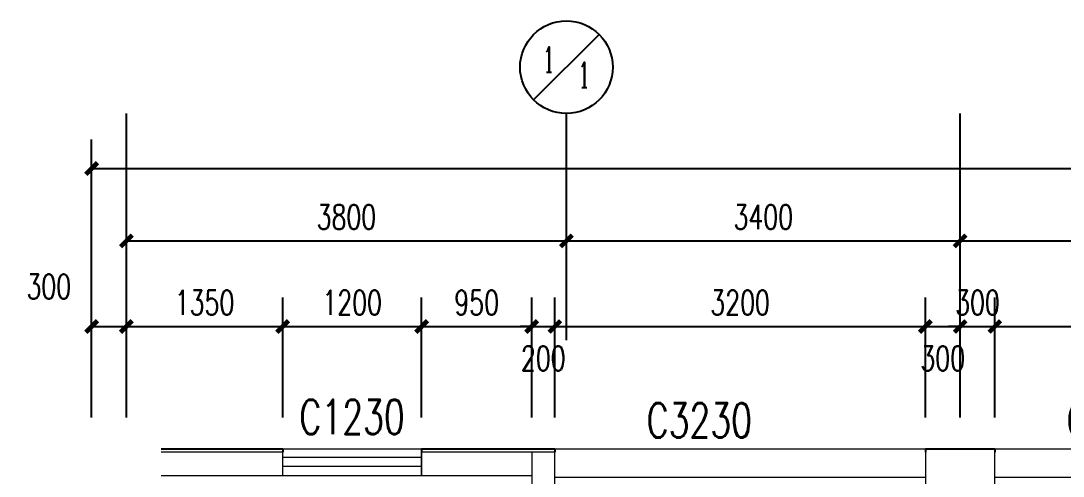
# Model space of a CAD drawing. Header units: millimetres. Extents: x 164760 to 3716174, y -1766400 to 11969.
# Drawn here: x 3465384 to 3474385, y -1745955 to -1742026 of the extents above; entities that cross this region are included whole.
import ezdxf
from ezdxf.enums import TextEntityAlignment as Align

# ---------------------------------------------------------------- set-up
doc = ezdxf.new("R2010")
doc.units = ezdxf.units.MM
doc.header["$LTSCALE"] = 1000
doc.layers.get('0').update_dxf_attribs({"color": 253, "linetype": 'CONTINUOUS'})
doc.layers.get('Defpoints').update_dxf_attribs({"color": 250, "linetype": 'CONTINUOUS', "lineweight": 0})
for name, color, linetype in [('AXIS', 253, 'CONTINUOUS'), ('AXIS_TEXT', 253, 'CONTINUOUS'), ('PUB_DIM', 253, 'CONTINUOUS'), ('SURFACE', 253, 'CONTINUOUS'), ('WINDOW_TEXT', 253, 'CONTINUOUS')]:
    doc.layers.add(name, color=color, linetype=linetype)
doc.layers.add('WALL', color=253, linetype='CONTINUOUS', lineweight=0)
doc.layers.add('WINDOW', color=253, linetype='CONTINUOUS', lineweight=0)
doc.styles.add('_TCH_AXIS', font='COMPLEX', dxfattribs={"bigfont": 'GBCBIG'})
doc.styles.add('_TCH_DIM_T3', font='SIMPLEX', dxfattribs={"width": 0.705882, "bigfont": 'GBCBIG'})
doc.styles.add('_TCH_WINDOW', font='SIMPLEX', dxfattribs={"bigfont": 'GBCBIG'})
doc.dimstyles.new('_TCH_ARCH&&100', dxfattribs={"dimtxt": 212.5, "dimasz": 100, "dimexe": 250, "dimexo": 300, "dimgap": 100, "dimtad": 1, "dimdec": 0, "dimzin": 0, "dimdsep": 46, "dimtxsty": '_TCH_DIM_T3', "dimblk": 'ARCHTICK', "dimcen": 0.09, "dimclrt": 7, "dimazin": 2, "dimtfac": 1, "dimtdec": 0, "dimtix": 1, "dimtmove": 2, "dimatfit": 3, "dimtolj": 1, "dimtzin": 0, "dimarcsym": 0})

# ---------------------------------------------------------------- blocks, each defined once
blk = doc.blocks.new('_ArchTick')
at = {"color": 2, "linetype": 'ByBlock', "const_width": 0.4}
blk.add_lwpolyline([(-0.5, -0.5), (0.5, 0.5)], dxfattribs=at)
blk = doc.blocks.new('*D325')
at = {"layer": 'Defpoints', "color": 0, "transparency": 16777216}
for p in [(3466295.3, -1744663.6), (3465995.3, -1745748.6), (3466295.3, -1745748.6)]:
    blk.add_point(p, dxfattribs=at)
at = {"layer": 'PUB_DIM', "color": 0, "lineweight": -2, "transparency": 16777216}
for p, q in [((3465995.3, -1745448.6), (3465995.3, -1744413.6)), ((3466295.3, -1745448.6), (3466295.3, -1744413.6)), ((3465995.3, -1744663.6), (3466295.3, -1744663.6))]:
    blk.add_line(p, q, dxfattribs=at)
at = {"layer": 'PUB_DIM', "color": 0, "lineweight": -2, "transparency": 16777216, "xscale": 100, "yscale": 100, "zscale": 100, "rotation": 180}
blk.add_blockref('_ArchTick', (3465995.3, -1744663.6), dxfattribs=at)
at = {"layer": 'PUB_DIM', "color": 0, "lineweight": -2, "transparency": 16777216, "xscale": 100, "yscale": 100, "zscale": 100}
blk.add_blockref('_ArchTick', (3466295.3, -1744663.6), dxfattribs=at)
at = {"layer": 'PUB_DIM', "color": 7, "transparency": 16777216, "insert": (3465625.3, -1744318.6), "char_height": 212.5, "attachment_point": 5, "style": '_TCH_DIM_T3'}
blk.add_mtext('\\A1;300', dxfattribs=at)
blk = doc.blocks.new('*D326')
at = {"layer": 'Defpoints', "color": 0, "transparency": 16777216}
for p in [(3467645.3, -1744663.6), (3466295.3, -1745748.6), (3467645.3, -1745748.6)]:
    blk.add_point(p, dxfattribs=at)
at = {"layer": 'PUB_DIM', "color": 0, "lineweight": -2, "transparency": 16777216}
for p, q in [((3466295.3, -1745448.6), (3466295.3, -1744413.6)), ((3467645.3, -1745448.6), (3467645.3, -1744413.6)), ((3466295.3, -1744663.6), (3467645.3, -1744663.6))]:
    blk.add_line(p, q, dxfattribs=at)
at = {"layer": 'PUB_DIM', "color": 0, "lineweight": -2, "transparency": 16777216, "xscale": 100, "yscale": 100, "zscale": 100, "rotation": 180}
blk.add_blockref('_ArchTick', (3466295.3, -1744663.6), dxfattribs=at)
at = {"layer": 'PUB_DIM', "color": 0, "lineweight": -2, "transparency": 16777216, "xscale": 100, "yscale": 100, "zscale": 100}
blk.add_blockref('_ArchTick', (3467645.3, -1744663.6), dxfattribs=at)
at = {"layer": 'PUB_DIM', "color": 7, "transparency": 16777216, "insert": (3466970.3, -1744457.4), "char_height": 212.5, "attachment_point": 5, "style": '_TCH_DIM_T3'}
blk.add_mtext('\\A1;1350', dxfattribs=at)
blk = doc.blocks.new('*D327')
at = {"layer": 'Defpoints', "color": 0, "transparency": 16777216}
for p in [(3468845.3, -1744663.6), (3467645.3, -1745748.6), (3468845.3, -1745748.6)]:
    blk.add_point(p, dxfattribs=at)
at = {"layer": 'PUB_DIM', "color": 0, "lineweight": -2, "transparency": 16777216}
for p, q in [((3467645.3, -1745448.6), (3467645.3, -1744413.6)), ((3468845.3, -1745448.6), (3468845.3, -1744413.6)), ((3467645.3, -1744663.6), (3468845.3, -1744663.6))]:
    blk.add_line(p, q, dxfattribs=at)
at = {"layer": 'PUB_DIM', "color": 0, "lineweight": -2, "transparency": 16777216, "xscale": 100, "yscale": 100, "zscale": 100, "rotation": 180}
blk.add_blockref('_ArchTick', (3467645.3, -1744663.6), dxfattribs=at)
at = {"layer": 'PUB_DIM', "color": 0, "lineweight": -2, "transparency": 16777216, "xscale": 100, "yscale": 100, "zscale": 100}
blk.add_blockref('_ArchTick', (3468845.3, -1744663.6), dxfattribs=at)
at = {"layer": 'PUB_DIM', "color": 7, "transparency": 16777216, "insert": (3468245.3, -1744457.4), "char_height": 212.5, "attachment_point": 5, "style": '_TCH_DIM_T3'}
blk.add_mtext('\\A1;1200', dxfattribs=at)
blk = doc.blocks.new('*D328')
at = {"layer": 'Defpoints', "color": 0, "transparency": 16777216}
for p in [(3469795.3, -1744663.6), (3468845.3, -1745748.6), (3469795.3, -1745748.6)]:
    blk.add_point(p, dxfattribs=at)
at = {"layer": 'PUB_DIM', "color": 0, "lineweight": -2, "transparency": 16777216}
for p, q in [((3468845.3, -1745448.6), (3468845.3, -1744413.6)), ((3469795.3, -1745448.6), (3469795.3, -1744413.6)), ((3468845.3, -1744663.6), (3469795.3, -1744663.6))]:
    blk.add_line(p, q, dxfattribs=at)
at = {"layer": 'PUB_DIM', "color": 0, "lineweight": -2, "transparency": 16777216, "xscale": 100, "yscale": 100, "zscale": 100, "rotation": 180}
blk.add_blockref('_ArchTick', (3468845.3, -1744663.6), dxfattribs=at)
at = {"layer": 'PUB_DIM', "color": 0, "lineweight": -2, "transparency": 16777216, "xscale": 100, "yscale": 100, "zscale": 100}
blk.add_blockref('_ArchTick', (3469795.3, -1744663.6), dxfattribs=at)
at = {"layer": 'PUB_DIM', "color": 7, "transparency": 16777216, "insert": (3469320.3, -1744457.4), "char_height": 212.5, "attachment_point": 5, "style": '_TCH_DIM_T3'}
blk.add_mtext('\\A1;950', dxfattribs=at)
blk = doc.blocks.new('*D329')
at = {"layer": 'Defpoints', "color": 0, "transparency": 16777216}
for p in [(3469995.3, -1744663.6), (3469795.3, -1745748.6), (3469995.3, -1745748.6)]:
    blk.add_point(p, dxfattribs=at)
at = {"layer": 'PUB_DIM', "color": 0, "lineweight": -2, "transparency": 16777216}
for p, q in [((3469795.3, -1745448.6), (3469795.3, -1744413.6)), ((3469995.3, -1745448.6), (3469995.3, -1744413.6)), ((3469795.3, -1744663.6), (3469695.3, -1744663.6)), ((3469795.3, -1744663.6), (3469995.3, -1744663.6)), ((3469995.3, -1744663.6), (3470095.3, -1744663.6))]:
    blk.add_line(p, q, dxfattribs=at)
at = {"layer": 'PUB_DIM', "color": 0, "lineweight": -2, "transparency": 16777216, "xscale": 100, "yscale": 100, "zscale": 100}
blk.add_blockref('_ArchTick', (3469795.3, -1744663.6), dxfattribs=at)
at = {"layer": 'PUB_DIM', "color": 0, "lineweight": -2, "transparency": 16777216, "xscale": 100, "yscale": 100, "zscale": 100, "rotation": 180}
blk.add_blockref('_ArchTick', (3469995.3, -1744663.6), dxfattribs=at)
at = {"layer": 'PUB_DIM', "color": 7, "transparency": 16777216, "insert": (3469895.3, -1744938.6), "char_height": 212.5, "attachment_point": 5, "style": '_TCH_DIM_T3'}
blk.add_mtext('\\A1;200', dxfattribs=at)
blk = doc.blocks.new('*D330')
at = {"layer": 'Defpoints', "color": 0, "transparency": 16777216}
for p in [(3473195.3, -1744663.6), (3469995.3, -1745748.6), (3473195.3, -1745748.6)]:
    blk.add_point(p, dxfattribs=at)
at = {"layer": 'PUB_DIM', "color": 0, "lineweight": -2, "transparency": 16777216}
for p, q in [((3469995.3, -1745448.6), (3469995.3, -1744413.6)), ((3473195.3, -1745448.6), (3473195.3, -1744413.6)), ((3469995.3, -1744663.6), (3473195.3, -1744663.6))]:
    blk.add_line(p, q, dxfattribs=at)
at = {"layer": 'PUB_DIM', "color": 0, "lineweight": -2, "transparency": 16777216, "xscale": 100, "yscale": 100, "zscale": 100, "rotation": 180}
blk.add_blockref('_ArchTick', (3469995.3, -1744663.6), dxfattribs=at)
at = {"layer": 'PUB_DIM', "color": 0, "lineweight": -2, "transparency": 16777216, "xscale": 100, "yscale": 100, "zscale": 100}
blk.add_blockref('_ArchTick', (3473195.3, -1744663.6), dxfattribs=at)
at = {"layer": 'PUB_DIM', "color": 7, "transparency": 16777216, "insert": (3471595.3, -1744457.4), "char_height": 212.5, "attachment_point": 5, "style": '_TCH_DIM_T3'}
blk.add_mtext('\\A1;3200', dxfattribs=at)
blk = doc.blocks.new('*D331')
at = {"layer": 'Defpoints', "color": 0, "transparency": 16777216}
for p in [(3473495.3, -1744663.6), (3473195.3, -1745748.6), (3473495.3, -1745748.6)]:
    blk.add_point(p, dxfattribs=at)
at = {"layer": 'PUB_DIM', "color": 0, "lineweight": -2, "transparency": 16777216}
for p, q in [((3473195.3, -1745448.6), (3473195.3, -1744413.6)), ((3473495.3, -1745448.6), (3473495.3, -1744413.6)), ((3473195.3, -1744663.6), (3473495.3, -1744663.6))]:
    blk.add_line(p, q, dxfattribs=at)
at = {"layer": 'PUB_DIM', "color": 0, "lineweight": -2, "transparency": 16777216, "xscale": 100, "yscale": 100, "zscale": 100, "rotation": 180}
blk.add_blockref('_ArchTick', (3473195.3, -1744663.6), dxfattribs=at)
at = {"layer": 'PUB_DIM', "color": 0, "lineweight": -2, "transparency": 16777216, "xscale": 100, "yscale": 100, "zscale": 100}
blk.add_blockref('_ArchTick', (3473495.3, -1744663.6), dxfattribs=at)
at = {"layer": 'PUB_DIM', "color": 7, "transparency": 16777216, "insert": (3473345.3, -1744938.6), "char_height": 212.5, "attachment_point": 5, "style": '_TCH_DIM_T3'}
blk.add_mtext('\\A1;300', dxfattribs=at)
blk = doc.blocks.new('*D332')
at = {"layer": 'Defpoints', "color": 0, "transparency": 16777216}
for p in [(3473795.3, -1744663.6), (3473495.3, -1745748.6), (3473795.3, -1745748.6)]:
    blk.add_point(p, dxfattribs=at)
at = {"layer": 'PUB_DIM', "color": 0, "lineweight": -2, "transparency": 16777216}
for p, q in [((3473495.3, -1745448.6), (3473495.3, -1744413.6)), ((3473795.3, -1745448.6), (3473795.3, -1744413.6)), ((3473495.3, -1744663.6), (3473395.3, -1744663.6)), ((3473495.3, -1744663.6), (3473795.3, -1744663.6)), ((3473795.3, -1744663.6), (3473895.3, -1744663.6))]:
    blk.add_line(p, q, dxfattribs=at)
at = {"layer": 'PUB_DIM', "color": 0, "lineweight": -2, "transparency": 16777216, "xscale": 100, "yscale": 100, "zscale": 100}
blk.add_blockref('_ArchTick', (3473495.3, -1744663.6), dxfattribs=at)
at = {"layer": 'PUB_DIM', "color": 0, "lineweight": -2, "transparency": 16777216, "xscale": 100, "yscale": 100, "zscale": 100, "rotation": 180}
blk.add_blockref('_ArchTick', (3473795.3, -1744663.6), dxfattribs=at)
at = {"layer": 'PUB_DIM', "color": 7, "transparency": 16777216, "insert": (3473645.3, -1744457.4), "char_height": 212.5, "attachment_point": 5, "style": '_TCH_DIM_T3'}
blk.add_mtext('\\A1;300', dxfattribs=at)
blk = doc.blocks.new('*D333')
at = {"layer": 'Defpoints', "color": 0, "transparency": 16777216}
for p in [(3476995.3, -1744663.6), (3473795.3, -1745748.6), (3476995.3, -1745748.6)]:
    blk.add_point(p, dxfattribs=at)
at = {"layer": 'PUB_DIM', "color": 0, "lineweight": -2, "transparency": 16777216}
for p, q in [((3473795.3, -1745448.6), (3473795.3, -1744413.6)), ((3476995.3, -1745448.6), (3476995.3, -1744413.6)), ((3473795.3, -1744663.6), (3476995.3, -1744663.6))]:
    blk.add_line(p, q, dxfattribs=at)
at = {"layer": 'PUB_DIM', "color": 0, "lineweight": -2, "transparency": 16777216, "xscale": 100, "yscale": 100, "zscale": 100, "rotation": 180}
blk.add_blockref('_ArchTick', (3473795.3, -1744663.6), dxfattribs=at)
at = {"layer": 'PUB_DIM', "color": 0, "lineweight": -2, "transparency": 16777216, "xscale": 100, "yscale": 100, "zscale": 100}
blk.add_blockref('_ArchTick', (3476995.3, -1744663.6), dxfattribs=at)
at = {"layer": 'PUB_DIM', "color": 7, "transparency": 16777216, "insert": (3475395.3, -1744457.4), "char_height": 212.5, "attachment_point": 5, "style": '_TCH_DIM_T3'}
blk.add_mtext('\\A1;3200', dxfattribs=at)
blk = doc.blocks.new('*D322')
at = {"layer": 'AXIS', "color": 0, "lineweight": -2, "transparency": 16777216}
for p, q in [((3473495.3, -1744780.1), (3473495.3, -1743674.7)), ((3480695.3, -1744780.1), (3480695.3, -1743674.7)), ((3473495.3, -1743924.7), (3480695.3, -1743924.7))]:
    blk.add_line(p, q, dxfattribs=at)
at = {"layer": 'Defpoints', "color": 0, "transparency": 16777216}
for p in [(3480695.3, -1743924.7), (3473495.3, -1745080.1), (3480695.3, -1745080.1)]:
    blk.add_point(p, dxfattribs=at)
at = {"layer": 'AXIS', "color": 0, "lineweight": -2, "transparency": 16777216, "xscale": 100, "yscale": 100, "zscale": 100, "rotation": 180}
blk.add_blockref('_ArchTick', (3473495.3, -1743924.7), dxfattribs=at)
at = {"layer": 'AXIS', "color": 0, "lineweight": -2, "transparency": 16777216, "xscale": 100, "yscale": 100, "zscale": 100}
blk.add_blockref('_ArchTick', (3480695.3, -1743924.7), dxfattribs=at)
at = {"layer": 'AXIS', "color": 7, "transparency": 16777216, "insert": (3477095.3, -1743718.5), "char_height": 212.5, "attachment_point": 5, "style": '_TCH_DIM_T3'}
blk.add_mtext('\\A1;7200', dxfattribs=at)
blk = doc.blocks.new('*D323')
at = {"layer": 'AXIS', "color": 0, "lineweight": -2, "transparency": 16777216}
for p, q in [((3470095.3, -1744780.1), (3470095.3, -1743674.7)), ((3473495.3, -1744780.1), (3473495.3, -1743674.7)), ((3470095.3, -1743924.7), (3473495.3, -1743924.7))]:
    blk.add_line(p, q, dxfattribs=at)
at = {"layer": 'Defpoints', "color": 0, "transparency": 16777216}
for p in [(3473495.3, -1743924.7), (3470095.3, -1745080.1), (3473495.3, -1745080.1)]:
    blk.add_point(p, dxfattribs=at)
at = {"layer": 'AXIS', "color": 0, "lineweight": -2, "transparency": 16777216, "xscale": 100, "yscale": 100, "zscale": 100, "rotation": 180}
blk.add_blockref('_ArchTick', (3470095.3, -1743924.7), dxfattribs=at)
at = {"layer": 'AXIS', "color": 0, "lineweight": -2, "transparency": 16777216, "xscale": 100, "yscale": 100, "zscale": 100}
blk.add_blockref('_ArchTick', (3473495.3, -1743924.7), dxfattribs=at)
at = {"layer": 'AXIS', "color": 7, "transparency": 16777216, "insert": (3471795.3, -1743718.5), "char_height": 212.5, "attachment_point": 5, "style": '_TCH_DIM_T3'}
blk.add_mtext('\\A1;3400', dxfattribs=at)
blk = doc.blocks.new('*D324')
at = {"layer": 'AXIS', "color": 0, "lineweight": -2, "transparency": 16777216}
for p, q in [((3466295.3, -1744780.1), (3466295.3, -1743674.7)), ((3470095.3, -1744780.1), (3470095.3, -1743674.7)), ((3466295.3, -1743924.7), (3470095.3, -1743924.7))]:
    blk.add_line(p, q, dxfattribs=at)
at = {"layer": 'Defpoints', "color": 0, "transparency": 16777216}
for p in [(3470095.3, -1743924.7), (3466295.3, -1745080.1), (3470095.3, -1745080.1)]:
    blk.add_point(p, dxfattribs=at)
at = {"layer": 'AXIS', "color": 0, "lineweight": -2, "transparency": 16777216, "xscale": 100, "yscale": 100, "zscale": 100, "rotation": 180}
blk.add_blockref('_ArchTick', (3466295.3, -1743924.7), dxfattribs=at)
at = {"layer": 'AXIS', "color": 0, "lineweight": -2, "transparency": 16777216, "xscale": 100, "yscale": 100, "zscale": 100}
blk.add_blockref('_ArchTick', (3470095.3, -1743924.7), dxfattribs=at)
at = {"layer": 'AXIS', "color": 7, "transparency": 16777216, "insert": (3468195.3, -1743718.5), "char_height": 212.5, "attachment_point": 5, "style": '_TCH_DIM_T3'}
blk.add_mtext('\\A1;3800', dxfattribs=at)
blk = doc.blocks.new('*D225')
at = {"layer": 'AXIS', "color": 0, "lineweight": -2, "transparency": 16777216}
for p, q in [((3465995.3, -1744819.5), (3465995.3, -1743049.7)), ((3560195.3, -1744819.5), (3560195.3, -1743049.7)), ((3465995.3, -1743299.7), (3560195.3, -1743299.7))]:
    blk.add_line(p, q, dxfattribs=at)
at = {"layer": 'Defpoints', "color": 0, "transparency": 16777216}
for p in [(3560195.3, -1743299.7), (3465995.3, -1745119.5), (3560195.3, -1745119.5)]:
    blk.add_point(p, dxfattribs=at)
at = {"layer": 'AXIS', "color": 0, "lineweight": -2, "transparency": 16777216, "xscale": 100, "yscale": 100, "zscale": 100, "rotation": 180}
blk.add_blockref('_ArchTick', (3465995.3, -1743299.7), dxfattribs=at)
at = {"layer": 'AXIS', "color": 0, "lineweight": -2, "transparency": 16777216, "xscale": 100, "yscale": 100, "zscale": 100}
blk.add_blockref('_ArchTick', (3560195.3, -1743299.7), dxfattribs=at)
at = {"layer": 'AXIS', "color": 7, "transparency": 16777216, "insert": (3513095.3, -1743093.5), "char_height": 212.5, "attachment_point": 5, "style": '_TCH_DIM_T3'}
blk.add_mtext('\\A1;94200', dxfattribs=at)
blk = doc.blocks.new('$TCHSYS$WIN2D')
for p, q in [((-0.5, 0.5), (0.5, 0.5)), ((-0.5, 0.5), (-0.5, -0.5)), ((0.5, 0.5), (0.5, -0.5)), ((0.5, 0.1667), (-0.5, 0.1667)), ((0.5, -0.1667), (-0.5, -0.1667)), ((-0.5, -0.5), (0.5, -0.5))]:
    blk.add_line(p, q)
blk = doc.blocks.new('$WINLIB2D$00000004')
for p, q in [((-0.5, 0.5), (0.5, 0.5)), ((-0.5, 0.5), (-0.5, -0.5)), ((0.5, -0.5), (0.5, 0.5)), ((-0.5, 0.2406), (0.5, 0.2406)), ((-0.5, -0.5), (0.5, -0.5))]:
    blk.add_line(p, q)

msp = doc.modelspace()

# ---------------------------------------------------------------- linework, layer by layer
at = {"layer": 'AXIS'}
for p, q in [((3469812.5, -1742708.4), (3470378.1, -1742142.7)), ((3466295.3, -1744422.7), (3466295.3, -1742825.5)), ((3470095.3, -1744422.7), (3470095.3, -1742825.5)), ((3473495.3, -1744422.7), (3473495.3, -1742825.5))]:
    msp.add_line(p, q, dxfattribs=at)
msp.add_circle((3470095.3, -1742425.5), 400, dxfattribs=at)
at = {"layer": 'SURFACE'}
for p, q in [((3466595.3, -1745718.6), (3467645.3, -1745718.6)), ((3467645.3, -1745718.6), (3467645.3, -1745748.6)), ((3468845.3, -1745718.6), (3468845.3, -1745748.6)), ((3468845.3, -1745718.6), (3469795.3, -1745718.6)), ((3469795.3, -1745718.6), (3469995.3, -1745718.6)), ((3469995.3, -1745718.6), (3469995.3, -1745748.6)), ((3473195.3, -1745718.6), (3473195.3, -1745748.6)), ((3473195.3, -1745718.6), (3473495.3, -1745718.6)), ((3473495.3, -1745718.6), (3473795.3, -1745718.6)), ((3473795.3, -1745718.6), (3473795.3, -1745748.6))]:
    msp.add_line(p, q, dxfattribs=at)
at = {"layer": 'WALL'}
for p, q in [((3467645.3, -1745748.6), (3466595.3, -1745748.6)), ((3467645.3, -1745948.6), (3467645.3, -1745748.6)), ((3469795.3, -1745748.6), (3468845.3, -1745748.6)), ((3468845.3, -1745748.6), (3468845.3, -1745948.6)), ((3469995.3, -1745748.6), (3469795.3, -1745748.6)), ((3469795.3, -1745748.6), (3469795.3, -1746048.6)), ((3469995.3, -1746048.6), (3469995.3, -1745748.6)), ((3466595.3, -1745948.6), (3467645.3, -1745948.6)), ((3468845.3, -1745948.6), (3469795.3, -1745948.6))]:
    msp.add_line(p, q, dxfattribs=at)

# ---------------------------------------------------------------- block references
at = {"layer": 'WINDOW'}
ref = msp.add_blockref('$TCHSYS$WIN2D', (3468245.3, -1745833.6), dxfattribs=dict(at, xscale=1200, yscale=-230, zscale=1200))
ref.add_attrib('A', 'C1230', (3467790.3, -1745592.4), dxfattribs={"layer": 'WINDOW_TEXT', "height": 297.5, "style": '_TCH_WINDOW', "width": 0.705882})
ref = msp.add_blockref('$WINLIB2D$00000004', (3471595.3, -1745883.6), dxfattribs=dict(at, xscale=3200, yscale=-330, zscale=3200))
ref.add_attrib('A', 'C3230', (3470789.1, -1745622.4), dxfattribs={"layer": 'WINDOW_TEXT', "height": 297.5, "style": '_TCH_WINDOW', "width": 0.705882})
ref = msp.add_blockref('$WINLIB2D$00000004', (3475395.3, -1745883.6), dxfattribs=dict(at, xscale=3200, yscale=-330, zscale=3200))
ref.add_attrib('A', 'C3230', (3474416.8, -1745622.4), dxfattribs={"layer": 'WINDOW_TEXT', "height": 297.5, "style": '_TCH_WINDOW', "width": 0.705882})

# ---------------------------------------------------------------- texts
at = {"layer": 'AXIS_TEXT', "color": 7, "style": '_TCH_AXIS'}
for p, p2 in [((3469896.1, -1742469.3), (3469989.8, -1742469.3)), ((3470200.8, -1742600.4), (3470294.5, -1742600.4))]:
    msp.add_text('1', height=218.6, dxfattribs=at).set_placement(p, p2, align=Align.FIT)

# ---------------------------------------------------------------- dimensions: what is measured, and where the dimension line sits
at = {"layer": 'AXIS'}
for p1, p2, distance, picture, middle in [((3465995.3, -1745119.5), (3560195.3, -1745119.5), 1819.8, '*D225', (3513095.3, -1743093.5)), ((3466295.3, -1745080.1), (3470095.3, -1745080.1), 1155.3, '*D324', (3468195.3, -1743718.5)), ((3470095.3, -1745080.1), (3473495.3, -1745080.1), 1155.3, '*D323', (3471795.3, -1743718.5)), ((3473495.3, -1745080.1), (3480695.3, -1745080.1), 1155.3, '*D322', (3477095.3, -1743718.5))]:
    dim = msp.add_aligned_dim(p1=p1, p2=p2, distance=distance, dimstyle='_TCH_ARCH&&100', dxfattribs=at)
    dim.commit()
    dim.dimension.update_dxf_attribs({"geometry": picture, "text_midpoint": middle})
at = {"layer": 'PUB_DIM'}
for base, p1, p2, picture, middle in [((3466295.3, -1744663.6), (3465995.3, -1745748.6), (3466295.3, -1745748.6), '*D325', (3465625.3, -1744318.6)), ((3469995.3, -1744663.6), (3469795.3, -1745748.6), (3469995.3, -1745748.6), '*D329', (3469895.3, -1744938.6)), ((3473495.3, -1744663.6), (3473195.3, -1745748.6), (3473495.3, -1745748.6), '*D331', (3473345.3, -1744938.6))]:
    dim = msp.add_linear_dim(base=base, p1=p1, p2=p2, angle=0, dimstyle='_TCH_ARCH&&100', dxfattribs=at)
    dim.commit()
    dim.dimension.update_dxf_attribs({"geometry": picture, "text_midpoint": middle, "dimtype": 129})
for p1, p2, picture, middle in [((3466295.3, -1745748.6), (3467645.3, -1745748.6), '*D326', (3466970.3, -1744457.4)), ((3467645.3, -1745748.6), (3468845.3, -1745748.6), '*D327', (3468245.3, -1744457.4)), ((3468845.3, -1745748.6), (3469795.3, -1745748.6), '*D328', (3469320.3, -1744457.4)), ((3469995.3, -1745748.6), (3473195.3, -1745748.6), '*D330', (3471595.3, -1744457.4)), ((3473495.3, -1745748.6), (3473795.3, -1745748.6), '*D332', (3473645.3, -1744457.4)), ((3473795.3, -1745748.6), (3476995.3, -1745748.6), '*D333', (3475395.3, -1744457.4))]:
    dim = msp.add_aligned_dim(p1=p1, p2=p2, distance=1085, dimstyle='_TCH_ARCH&&100', dxfattribs=at)
    dim.commit()
    dim.dimension.update_dxf_attribs({"geometry": picture, "text_midpoint": middle})

doc.saveas('drawing.dxf')
